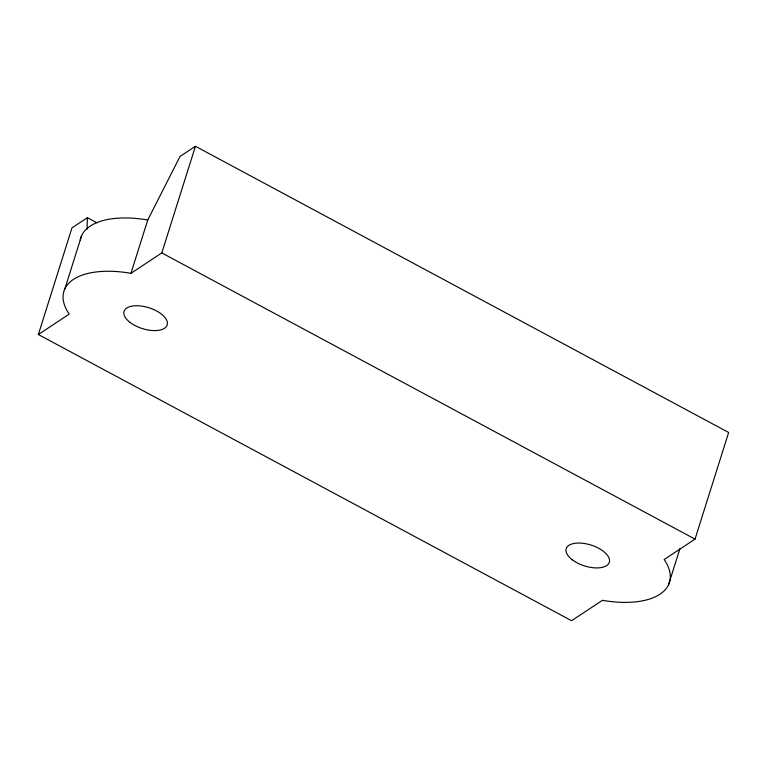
<?xml version="1.0" encoding="UTF-8"?>
<svg xmlns="http://www.w3.org/2000/svg" width="767" height="767" viewBox="0 0 767 767"><rect width="100%" height="100%" fill="white"/><g stroke="black" fill="none" stroke-linecap="round" stroke-linejoin="round"><path stroke-width="1.15" d="M87.035 229.333L87.409 217.675L96.91 222.775M38.35 334.517L69.212 314.115A79.826 38.58 17.5 0 1 130.946 273.32L147.753 220.004L180.005 156.478L195.432 146.276L728.65 432.483L695.027 539.124L664.164 559.527A79.826 38.58 17.5 0 1 602.431 600.321L571.568 620.724L38.35 334.517L71.973 227.876L87.409 217.675M64.84 288.862L81.657 235.536M130.946 273.32L161.808 252.918L195.432 146.276M668.536 584.78L679.984 548.482M161.808 252.918L695.027 539.124M80.199 240.081A79.826 38.58 17.5 0 1 147.753 220.004M572.316 559.833A22.607 10.93 17.5 0 0 608.816 563.4A22.607 10.93 17.5 0 0 582.134 543.209A22.607 10.93 17.5 0 0 572.316 559.833M130.179 322.514A22.607 10.93 17.5 0 0 166.679 326.08A22.607 10.93 17.5 0 0 139.997 305.889A22.607 10.93 17.5 0 0 130.179 322.514"/></g></svg>
